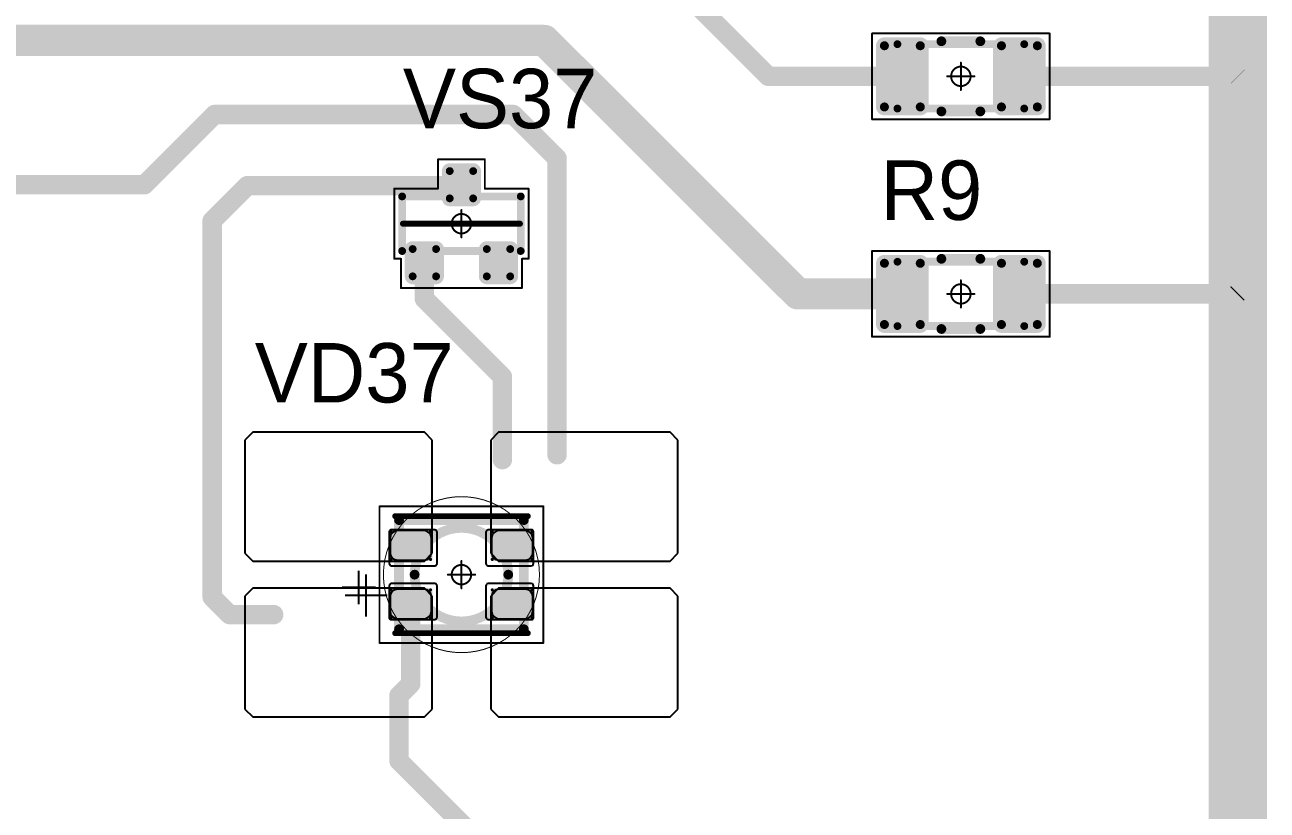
# Model space of a CAD drawing. Header units: millimetres. Extents: x 0 to 400, y 0 to 511.
# Drawn here: x 88.81 to 120.65, y 255.46 to 275.6 of the extents above; entities that cross this region are included whole.
import ezdxf

# ---------------------------------------------------------------- set-up
doc = ezdxf.new("R2010")
doc.units = ezdxf.units.MM
for name, color, linetype in [('Mechanical13', 56, 'Continuous'), ('Mechanical15', 56, 'Continuous'), ('Mechanical2', 216, 'Continuous'), ('TopLayer', 1, 'Continuous'), ('TopOverlay', 2, 'Continuous'), ('TopPaste', 8, 'Continuous'), ('TopSolder', 216, 'Continuous')]:
    doc.layers.add(name, color=color, linetype=linetype)

# ---------------------------------------------------------------- blocks, each defined once
blk = doc.blocks.new('SOT23_560')
at = {"layer": 'Mechanical13', "const_width": 0.2}
for points in [[(-0.7, 1.52), (0.7, 1.52)], [(-0.7, 1.52), (-0.7, -1.52)], [(0.7, 1.52), (0.7, -1.52)], [(-0.7, -1.52), (0.7, -1.52)]]:
    blk.add_lwpolyline(points, dxfattribs=at)
at = {"layer": 'Mechanical13', "const_width": 0.1}
for points in [[(-0.75, 1.52, 1), (-0.65, 1.52, 1)], [(-0.75, 1.52, 1), (-0.65, 1.52, 1)], [(0.65, 1.52, 1), (0.75, 1.52, 1)], [(0.65, 1.52, 1), (0.75, 1.52, 1)], [(-0.75, -1.52, 1), (-0.65, -1.52, 1)], [(-0.75, -1.52, 1), (-0.65, -1.52, 1)], [(0.65, -1.52, 1), (0.75, -1.52, 1)], [(0.65, -1.52, 1), (0.75, -1.52, 1)]]:
    blk.add_lwpolyline(points, format="xyb", close=True, dxfattribs=at)
at = {"layer": 'Mechanical15', "const_width": 0.05}
for points in [[(-0.9, 1.72), (-0.9, 1.55)], [(-0.9, 1.72), (0.9, 1.72)], [(0.9, 1.72), (0.9, 0.6)], [(-1.65, 1.55), (-1.65, -1.55)], [(-1.65, 1.55), (-0.9, 1.55)], [(0, 0.35), (0, -0.35)], [(0.9, 0.6), (1.65, 0.6)], [(1.65, 0.6), (1.65, -0.6)], [(-0.35, 0), (0.35, 0)], [(0.9, -0.6), (1.65, -0.6)], [(0.9, -0.6), (0.9, -1.72)], [(-1.65, -1.55), (-0.9, -1.55)], [(-0.9, -1.55), (-0.9, -1.72)], [(-0.9, -1.72), (0.9, -1.72)]]:
    blk.add_lwpolyline(points, dxfattribs=at)
at = {"layer": 'Mechanical15'}
for points, const_width in [([(-0.913, 1.72, 1), (-0.888, 1.72, 1)], 0.025), ([(-0.913, 1.72, 1), (-0.888, 1.72, 1)], 0.025), ([(0.888, 1.72, 1), (0.913, 1.72, 1)], 0.025), ([(0.888, 1.72, 1), (0.913, 1.72, 1)], 0.025), ([(-1.662, 1.55, 1), (-1.637, 1.55, 1)], 0.025), ([(-1.662, 1.55, 1), (-1.637, 1.55, 1)], 0.025), ([(-0.913, 1.55, 1), (-0.888, 1.55, 1)], 0.025), ([(-0.913, 1.55, 1), (-0.888, 1.55, 1)], 0.025), ([(-0.012, 0.35, 1), (0.012, 0.35, 1)], 0.025), ([(0.888, 0.6, 1), (0.913, 0.6, 1)], 0.025), ([(0.888, 0.6, 1), (0.913, 0.6, 1)], 0.025), ([(1.637, 0.6, 1), (1.662, 0.6, 1)], 0.025), ([(1.637, 0.6, 1), (1.662, 0.6, 1)], 0.025), ([(-0.362, 0, 1), (-0.337, 0, 1)], 0.025), ([(0.25, 0, 1), (-0.25, 0, 1)], 0.05), ([(-0.262, 0, 1), (-0.238, 0, 1)], 0.025), ([(0.238, 0, 1), (0.262, 0, 1)], 0.025), ([(0.337, 0, 1), (0.362, 0, 1)], 0.025), ([(-0.012, -0.35, 1), (0.012, -0.35, 1)], 0.025), ([(0.888, -0.6, 1), (0.913, -0.6, 1)], 0.025), ([(0.888, -0.6, 1), (0.913, -0.6, 1)], 0.025), ([(1.637, -0.6, 1), (1.662, -0.6, 1)], 0.025), ([(1.637, -0.6, 1), (1.662, -0.6, 1)], 0.025), ([(-1.662, -1.55, 1), (-1.637, -1.55, 1)], 0.025), ([(-1.662, -1.55, 1), (-1.637, -1.55, 1)], 0.025), ([(-0.913, -1.55, 1), (-0.888, -1.55, 1)], 0.025), ([(-0.913, -1.55, 1), (-0.888, -1.55, 1)], 0.025), ([(-0.913, -1.72, 1), (-0.888, -1.72, 1)], 0.025), ([(-0.913, -1.72, 1), (-0.888, -1.72, 1)], 0.025), ([(0.888, -1.72, 1), (0.913, -1.72, 1)], 0.025), ([(0.888, -1.72, 1), (0.913, -1.72, 1)], 0.025)]:
    blk.add_lwpolyline(points, format="xyb", close=True, dxfattribs=dict(at, const_width=const_width))
at = {"layer": 'TopLayer', "const_width": 0.1}
for points in [[(-1.4, 1.25, 1), (-1.3, 1.25, 1)], [(-0.7, 1.25, 1), (-0.6, 1.25, 1)], [(-1.4, 0.65, 1), (-1.3, 0.65, 1)], [(-0.7, 0.65, 1), (-0.6, 0.65, 1)], [(0.6, 0.3, 1), (0.7, 0.3, 1)], [(1.3, 0.3, 1), (1.4, 0.3, 1)], [(0.6, -0.3, 1), (0.7, -0.3, 1)], [(1.3, -0.3, 1), (1.4, -0.3, 1)], [(-1.4, -0.65, 1), (-1.3, -0.65, 1)], [(-0.7, -0.65, 1), (-0.6, -0.65, 1)], [(-1.4, -1.25, 1), (-1.3, -1.25, 1)], [(-0.7, -1.25, 1), (-0.6, -1.25, 1)]]:
    blk.add_lwpolyline(points, format="xyb", close=True, dxfattribs=at)
at = {"layer": 'TopLayer'}
for points in [[(-1.35, 1.35), (-1.35, 0.55), (-0.65, 1.35), (-0.65, 0.55)], [(-1.45, 1.25), (-1.45, 0.65), (-0.55, 1.25), (-0.55, 0.65)], [(0.65, 0.4), (0.65, -0.4), (1.35, 0.4), (1.35, -0.4)], [(0.55, 0.3), (0.55, -0.3), (1.45, 0.3), (1.45, -0.3)], [(-1.35, -0.55), (-1.35, -1.35), (-0.65, -0.55), (-0.65, -1.35)], [(-1.45, -0.65), (-1.45, -1.25), (-0.55, -0.65), (-0.55, -1.25)]]:
    blk.add_solid(points, dxfattribs=at)
at = {"layer": 'TopOverlay', "const_width": 0.15}
blk.add_lwpolyline([(0, 1.5), (0, -1.5)], dxfattribs=at)
at = {"layer": 'TopOverlay', "const_width": 0.075}
for points in [[(-0.038, 1.5, 1), (0.038, 1.5, 1)], [(-0.038, -1.5, 1), (0.038, -1.5, 1)]]:
    blk.add_lwpolyline(points, format="xyb", close=True, dxfattribs=at)
at = {"layer": 'TopPaste', "const_width": 0.075}
for points in [[(-1.387, 1.25, 1), (-1.313, 1.25, 1)], [(-0.687, 1.25, 1), (-0.613, 1.25, 1)], [(-1.387, 0.65, 1), (-1.313, 0.65, 1)], [(-0.687, 0.65, 1), (-0.613, 0.65, 1)], [(0.613, 0.3, 1), (0.687, 0.3, 1)], [(1.313, 0.3, 1), (1.387, 0.3, 1)], [(0.613, -0.3, 1), (0.687, -0.3, 1)], [(1.313, -0.3, 1), (1.387, -0.3, 1)], [(-1.387, -0.65, 1), (-1.313, -0.65, 1)], [(-0.687, -0.65, 1), (-0.613, -0.65, 1)], [(-1.387, -1.25, 1), (-1.313, -1.25, 1)], [(-0.687, -1.25, 1), (-0.613, -1.25, 1)]]:
    blk.add_lwpolyline(points, format="xyb", close=True, dxfattribs=at)
at = {"layer": 'TopPaste'}
for points in [[(-1.35, 1.325), (-1.35, 0.575), (-0.65, 1.325), (-0.65, 0.575)], [(-1.425, 1.25), (-1.425, 0.65), (-0.575, 1.25), (-0.575, 0.65)], [(0.65, 0.375), (0.65, -0.375), (1.35, 0.375), (1.35, -0.375)], [(0.575, 0.3), (0.575, -0.3), (1.425, 0.3), (1.425, -0.3)], [(-1.35, -0.575), (-1.35, -1.325), (-0.65, -0.575), (-0.65, -1.325)], [(-1.425, -0.65), (-1.425, -1.25), (-0.575, -0.65), (-0.575, -1.25)]]:
    blk.add_solid(points, dxfattribs=at)
at = {"layer": 'TopSolder', "const_width": 0.202}
for points in [[(-1.451, 1.25, 1), (-1.249, 1.25, 1)], [(-0.751, 1.25, 1), (-0.549, 1.25, 1)], [(-1.451, 0.65, 1), (-1.249, 0.65, 1)], [(-0.751, 0.65, 1), (-0.549, 0.65, 1)], [(0.549, 0.3, 1), (0.751, 0.3, 1)], [(1.249, 0.3, 1), (1.451, 0.3, 1)], [(0.549, -0.3, 1), (0.751, -0.3, 1)], [(1.249, -0.3, 1), (1.451, -0.3, 1)], [(-1.451, -0.65, 1), (-1.249, -0.65, 1)], [(-0.751, -0.65, 1), (-0.549, -0.65, 1)], [(-1.451, -1.25, 1), (-1.249, -1.25, 1)], [(-0.751, -1.25, 1), (-0.549, -1.25, 1)]]:
    blk.add_lwpolyline(points, format="xyb", close=True, dxfattribs=at)
at = {"layer": 'TopSolder'}
for points in [[(-1.35, 1.452), (-1.35, 0.448), (-0.65, 1.452), (-0.65, 0.448)], [(-1.552, 1.25), (-1.552, 0.65), (-0.448, 1.25), (-0.448, 0.65)], [(0.65, 0.502), (0.65, -0.502), (1.35, 0.502), (1.35, -0.502)], [(0.448, 0.3), (0.448, -0.3), (1.552, 0.3), (1.552, -0.3)], [(-1.35, -0.448), (-1.35, -1.452), (-0.65, -0.448), (-0.65, -1.452)], [(-1.552, -0.65), (-1.552, -1.25), (-0.448, -0.65), (-0.448, -1.25)]]:
    blk.add_solid(points, dxfattribs=at)
blk = doc.blocks.new('E65F_764')
at = {"layer": 'Mechanical13'}
for p, q in [((2.441, 1.071), (2.441, 0)), ((1.905, 0.536), (2.976, 0.536))]:
    blk.add_line(p, q, dxfattribs=at)
at = {"layer": 'Mechanical13', "const_width": 0.25}
for points in [[(-1.6, 1.4), (-1.6, -1.4)], [(1.6, 1.4), (-1.6, 1.4)], [(1.6, 1.4), (1.6, -1.4)], [(1.6, -1.4), (-1.6, -1.4)]]:
    blk.add_lwpolyline(points, dxfattribs=at)
at = {"layer": 'Mechanical13'}
for points, const_width in [([(-1.663, 1.4, 1), (-1.538, 1.4, 1)], 0.125), ([(-1.663, 1.4, 1), (-1.538, 1.4, 1)], 0.125), ([(1.2, 0, 1), (-1.2, 0, 1)], 0.25), ([(1.537, 1.4, 1), (1.662, 1.4, 1)], 0.125), ([(1.537, 1.4, 1), (1.662, 1.4, 1)], 0.125), ([(-1.263, 0, 1), (-1.138, 0, 1)], 0.125), ([(1.137, 0, 1), (1.262, 0, 1)], 0.125), ([(-1.663, -1.4, 1), (-1.538, -1.4, 1)], 0.125), ([(-1.663, -1.4, 1), (-1.538, -1.4, 1)], 0.125), ([(1.537, -1.4, 1), (1.662, -1.4, 1)], 0.125), ([(1.537, -1.4, 1), (1.662, -1.4, 1)], 0.125)]:
    blk.add_lwpolyline(points, format="xyb", close=True, dxfattribs=dict(at, const_width=const_width))
at = {"layer": 'Mechanical15', "const_width": 0.05}
for points in [[(2.1, 1.75), (-2.1, 1.75)], [(-2.1, 1.75), (-2.1, -1.75)], [(2.1, 1.75), (2.1, -1.75)], [(0, 0.35), (0, -0.35)], [(0, 0.35), (0, -0.35)], [(0.35, 0), (-0.35, 0)], [(0.35, 0), (-0.35, 0)], [(2.1, -1.75), (-2.1, -1.75)]]:
    blk.add_lwpolyline(points, dxfattribs=at)
at = {"layer": 'Mechanical15'}
for points, const_width in [([(-2.113, 1.75, 1), (-2.088, 1.75, 1)], 0.025), ([(-2.113, 1.75, 1), (-2.088, 1.75, 1)], 0.025), ([(2.087, 1.75, 1), (2.112, 1.75, 1)], 0.025), ([(2.087, 1.75, 1), (2.112, 1.75, 1)], 0.025), ([(-0.013, 0.35, 1), (0.012, 0.35, 1)], 0.025), ([(-0.013, 0.35, 1), (0.012, 0.35, 1)], 0.025), ([(-0.363, 0, 1), (-0.338, 0, 1)], 0.025), ([(-0.363, 0, 1), (-0.338, 0, 1)], 0.025), ([(0.25, 0, 1), (-0.25, 0, 1)], 0.05), ([(0.25, 0, 1), (-0.25, 0, 1)], 0.05), ([(-0.263, 0, 1), (-0.238, 0, 1)], 0.025), ([(-0.263, 0, 1), (-0.238, 0, 1)], 0.025), ([(0.237, 0, 1), (0.262, 0, 1)], 0.025), ([(0.237, 0, 1), (0.262, 0, 1)], 0.025), ([(0.337, 0, 1), (0.362, 0, 1)], 0.025), ([(0.337, 0, 1), (0.362, 0, 1)], 0.025), ([(-0.013, -0.35, 1), (0.012, -0.35, 1)], 0.025), ([(-0.013, -0.35, 1), (0.012, -0.35, 1)], 0.025), ([(-2.113, -1.75, 1), (-2.088, -1.75, 1)], 0.025), ([(-2.113, -1.75, 1), (-2.088, -1.75, 1)], 0.025), ([(2.087, -1.75, 1), (2.112, -1.75, 1)], 0.025), ([(2.087, -1.75, 1), (2.112, -1.75, 1)], 0.025)]:
    blk.add_lwpolyline(points, format="xyb", close=True, dxfattribs=dict(at, const_width=const_width))
at = {"layer": 'TopLayer'}
for p, q in [((-5.35, 3.65), (-5.55, 3.45)), ((-0.95, 3.65), (-5.35, 3.65)), ((-5.35, 3.65), (-5.35, 3.65)), ((-0.75, 3.45), (-0.95, 3.65)), ((0.95, 3.65), (0.75, 3.45)), ((5.35, 3.65), (0.95, 3.65)), ((0.95, 3.65), (0.95, 3.65)), ((5.55, 3.45), (5.35, 3.65)), ((-5.55, 3.45), (-5.55, 3.45)), ((-5.55, 3.45), (-5.55, 0.55)), ((-0.75, 0.55), (-0.75, 3.45)), ((0.75, 3.45), (0.75, 3.45)), ((0.75, 3.45), (0.75, 0.55)), ((5.55, 0.55), (5.55, 3.45)), ((-5.55, 0.55), (-5.35, 0.35)), ((-5.35, 0.35), (-0.95, 0.35)), ((-0.95, 0.35), (-0.75, 0.55)), ((0.75, 0.55), (0.95, 0.35)), ((0.95, 0.35), (5.35, 0.35)), ((5.35, 0.35), (5.55, 0.55)), ((-5.35, -0.35), (-5.55, -0.55)), ((-5.55, -0.55), (-5.55, -0.55)), ((-5.55, -0.55), (-5.55, -3.45)), ((-0.95, -0.35), (-5.35, -0.35)), ((-5.35, -0.35), (-5.35, -0.35)), ((-0.75, -0.55), (-0.95, -0.35)), ((-0.75, -3.45), (-0.75, -0.55)), ((0.95, -0.35), (0.75, -0.55)), ((0.75, -0.55), (0.75, -0.55)), ((0.75, -0.55), (0.75, -3.45)), ((5.35, -0.35), (0.95, -0.35)), ((0.95, -0.35), (0.95, -0.35)), ((5.55, -0.55), (5.35, -0.35)), ((5.55, -3.45), (5.55, -0.55)), ((-5.55, -3.45), (-5.35, -3.65)), ((-0.95, -3.65), (-0.75, -3.45)), ((0.75, -3.45), (0.95, -3.65)), ((5.35, -3.65), (5.55, -3.45)), ((-5.35, -3.65), (-0.95, -3.65)), ((0.95, -3.65), (5.35, -3.65))]:
    blk.add_line(p, q, dxfattribs=at)
at = {"layer": 'TopLayer', "const_width": 0.04}
for points in [[(-1.83, 1.11, 1), (-1.79, 1.11, 1)], [(-0.81, 1.11, 1), (-0.77, 1.11, 1)], [(0.77, 1.11, 1), (0.81, 1.11, 1)], [(1.79, 1.11, 1), (1.83, 1.11, 1)], [(-1.83, 0.39, 1), (-1.79, 0.39, 1)], [(-0.81, 0.39, 1), (-0.77, 0.39, 1)], [(0.77, 0.39, 1), (0.81, 0.39, 1)], [(1.79, 0.39, 1), (1.83, 0.39, 1)], [(-1.83, -0.39, 1), (-1.79, -0.39, 1)], [(-0.81, -0.39, 1), (-0.77, -0.39, 1)], [(0.77, -0.39, 1), (0.81, -0.39, 1)], [(1.79, -0.39, 1), (1.83, -0.39, 1)], [(-1.83, -1.11, 1), (-1.79, -1.11, 1)], [(-0.81, -1.11, 1), (-0.77, -1.11, 1)], [(0.77, -1.11, 1), (0.81, -1.11, 1)], [(1.79, -1.11, 1), (1.83, -1.11, 1)]]:
    blk.add_lwpolyline(points, format="xyb", close=True, dxfattribs=at)
at = {"layer": 'TopLayer'}
for points in [[(-1.85, 1.11), (-1.85, 0.39), (-0.75, 1.11), (-0.75, 0.39)], [(-1.81, 1.15), (-1.81, 0.35), (-0.79, 1.15), (-0.79, 0.35)], [(0.75, 1.11), (0.75, 0.39), (1.85, 1.11), (1.85, 0.39)], [(0.79, 1.15), (0.79, 0.35), (1.81, 1.15), (1.81, 0.35)], [(-1.85, -0.39), (-1.85, -1.11), (-0.75, -0.39), (-0.75, -1.11)], [(-1.81, -0.35), (-1.81, -1.15), (-0.79, -0.35), (-0.79, -1.15)], [(0.75, -0.39), (0.75, -1.11), (1.85, -0.39), (1.85, -1.11)], [(0.79, -0.35), (0.79, -1.15), (1.81, -0.35), (1.81, -1.15)]]:
    blk.add_solid(points, dxfattribs=at)
at = {"layer": 'TopOverlay'}
for p, q in [((2.628, 0.757), (2.628, -0.1)), ((2.2, 0.328), (3.057, 0.328))]:
    blk.add_line(p, q, dxfattribs=at)
at = {"layer": 'TopOverlay', "const_width": 0.15}
for points in [[(1.7, 1.5), (-1.7, 1.5)], [(1.7, -1.5), (-1.7, -1.5)]]:
    blk.add_lwpolyline(points, dxfattribs=at)
at = {"layer": 'TopOverlay', "const_width": 0.075}
for points in [[(-1.738, 1.5, 1), (-1.663, 1.5, 1)], [(1.662, 1.5, 1), (1.737, 1.5, 1)], [(-1.738, -1.5, 1), (-1.663, -1.5, 1)], [(1.662, -1.5, 1), (1.737, -1.5, 1)]]:
    blk.add_lwpolyline(points, format="xyb", close=True, dxfattribs=at)
at = {"layer": 'TopPaste'}
for p, q in [((-1.814, 1.011), (-1.829, 0.938)), ((-1.773, 1.073), (-1.814, 1.011)), ((-1.711, 1.114), (-1.773, 1.073)), ((-1.638, 1.129), (-1.711, 1.114)), ((-0.963, 1.129), (-1.638, 1.129)), ((-0.889, 1.114), (-0.963, 1.129)), ((-0.827, 1.073), (-0.889, 1.114)), ((-0.786, 1.011), (-0.827, 1.073)), ((-0.771, 0.938), (-0.786, 1.011)), ((0.786, 1.011), (0.771, 0.938)), ((0.827, 1.073), (0.786, 1.011)), ((0.889, 1.114), (0.827, 1.073)), ((0.962, 1.129), (0.889, 1.114)), ((1.637, 1.129), (0.962, 1.129)), ((1.711, 1.114), (1.637, 1.129)), ((1.773, 1.073), (1.711, 1.114)), ((1.814, 1.011), (1.773, 1.073)), ((1.829, 0.938), (1.814, 1.011)), ((-1.829, 0.938), (-1.829, 0.563)), ((-0.771, 0.563), (-0.771, 0.938)), ((0.771, 0.938), (0.771, 0.563)), ((1.829, 0.563), (1.829, 0.938)), ((-1.829, 0.563), (-1.814, 0.489)), ((-1.814, 0.489), (-1.773, 0.427)), ((-1.773, 0.427), (-1.711, 0.386)), ((-1.711, 0.386), (-1.638, 0.371)), ((-1.638, 0.371), (-0.963, 0.371)), ((-0.963, 0.371), (-0.889, 0.386)), ((-0.889, 0.386), (-0.827, 0.427)), ((-0.827, 0.427), (-0.786, 0.489)), ((-0.786, 0.489), (-0.771, 0.563)), ((0.771, 0.563), (0.786, 0.489)), ((0.786, 0.489), (0.827, 0.427)), ((0.827, 0.427), (0.889, 0.386)), ((0.889, 0.386), (0.962, 0.371)), ((0.962, 0.371), (1.637, 0.371)), ((1.637, 0.371), (1.711, 0.386)), ((1.711, 0.386), (1.773, 0.427)), ((1.773, 0.427), (1.814, 0.489)), ((1.814, 0.489), (1.829, 0.563)), ((-1.814, -0.489), (-1.829, -0.563)), ((-1.829, -0.563), (-1.829, -0.938)), ((-1.773, -0.427), (-1.814, -0.489)), ((-1.711, -0.386), (-1.773, -0.427)), ((-1.638, -0.371), (-1.711, -0.386)), ((-0.963, -0.371), (-1.638, -0.371)), ((-0.889, -0.386), (-0.963, -0.371)), ((-0.827, -0.427), (-0.889, -0.386)), ((-0.786, -0.489), (-0.827, -0.427)), ((-0.771, -0.563), (-0.786, -0.489)), ((-0.771, -0.938), (-0.771, -0.563)), ((0.786, -0.489), (0.771, -0.563)), ((0.771, -0.563), (0.771, -0.938)), ((0.827, -0.427), (0.786, -0.489)), ((0.889, -0.386), (0.827, -0.427)), ((0.962, -0.371), (0.889, -0.386)), ((1.637, -0.371), (0.962, -0.371)), ((1.711, -0.386), (1.637, -0.371)), ((1.773, -0.427), (1.711, -0.386)), ((1.814, -0.489), (1.773, -0.427)), ((1.829, -0.563), (1.814, -0.489)), ((1.829, -0.938), (1.829, -0.563)), ((-1.829, -0.938), (-1.814, -1.011)), ((-0.786, -1.011), (-0.771, -0.938)), ((0.771, -0.938), (0.786, -1.011)), ((1.814, -1.011), (1.829, -0.938)), ((-1.814, -1.011), (-1.773, -1.073)), ((-1.773, -1.073), (-1.711, -1.114)), ((-1.711, -1.114), (-1.638, -1.129)), ((-1.638, -1.129), (-0.963, -1.129)), ((-0.963, -1.129), (-0.889, -1.114)), ((-0.889, -1.114), (-0.827, -1.073)), ((-0.827, -1.073), (-0.786, -1.011)), ((0.786, -1.011), (0.827, -1.073)), ((0.827, -1.073), (0.889, -1.114)), ((0.889, -1.114), (0.962, -1.129)), ((0.962, -1.129), (1.637, -1.129)), ((1.637, -1.129), (1.711, -1.114)), ((1.711, -1.114), (1.773, -1.073)), ((1.773, -1.073), (1.814, -1.011))]:
    blk.add_line(p, q, dxfattribs=at)
at = {"layer": 'TopSolder'}
for p, q in [((-1.842, 1.129), (-1.85, 1.111)), ((-1.85, 1.111), (-1.85, 1.101)), ((-1.85, 1.101), (-1.85, 1.101)), ((-1.85, 1.101), (-1.85, 0.301)), ((-1.828, 1.143), (-1.842, 1.129)), ((-1.81, 1.151), (-1.828, 1.143)), ((-1.8, 1.151), (-1.81, 1.151)), ((-0.7, 1.151), (-1.8, 1.151)), ((-0.685, 1.151), (-0.7, 1.151)), ((-0.7, 1.151), (-0.7, 1.151)), ((-0.658, 1.139), (-0.685, 1.151)), ((-0.636, 1.118), (-0.658, 1.139)), ((-0.625, 1.09), (-0.636, 1.118)), ((-0.625, 1.076), (-0.625, 1.09)), ((-0.625, 0.301), (-0.625, 1.076)), ((0.636, 1.118), (0.625, 1.09)), ((0.625, 1.09), (0.625, 1.076)), ((0.625, 1.076), (0.625, 1.076)), ((0.625, 1.076), (0.625, 0.301)), ((0.657, 1.139), (0.636, 1.118)), ((0.685, 1.151), (0.657, 1.139)), ((0.7, 1.151), (0.685, 1.151)), ((1.8, 1.151), (0.7, 1.151)), ((1.81, 1.151), (1.8, 1.151)), ((1.8, 1.151), (1.8, 1.151)), ((1.828, 1.143), (1.81, 1.151)), ((1.842, 1.129), (1.828, 1.143)), ((1.85, 1.111), (1.842, 1.129)), ((1.85, 1.101), (1.85, 1.111)), ((1.85, 0.301), (1.85, 1.101)), ((-1.85, 0.301), (-1.85, 0.286)), ((-1.85, 0.286), (-1.839, 0.258)), ((-1.839, 0.258), (-1.818, 0.237)), ((-1.818, 0.237), (-1.79, 0.226)), ((-1.79, 0.226), (-1.775, 0.226)), ((-1.775, 0.226), (-1.775, 0.226)), ((-1.775, 0.226), (-0.7, 0.226)), ((-0.7, 0.226), (-0.685, 0.226)), ((-0.685, 0.226), (-0.658, 0.237)), ((-0.658, 0.237), (-0.636, 0.258)), ((-0.636, 0.258), (-0.625, 0.286)), ((-0.625, 0.286), (-0.625, 0.301)), ((-0.625, 0.301), (-0.625, 0.301)), ((0.625, 0.301), (0.625, 0.286)), ((0.625, 0.286), (0.636, 0.258)), ((0.636, 0.258), (0.657, 0.237)), ((0.657, 0.237), (0.685, 0.226)), ((0.685, 0.226), (0.7, 0.226)), ((0.7, 0.226), (0.7, 0.226)), ((0.7, 0.226), (1.775, 0.226)), ((1.775, 0.226), (1.79, 0.226)), ((1.79, 0.226), (1.817, 0.237)), ((1.817, 0.237), (1.839, 0.258)), ((1.839, 0.258), (1.85, 0.286)), ((1.85, 0.286), (1.85, 0.301)), ((1.85, 0.301), (1.85, 0.301)), ((-1.839, -0.257), (-1.85, -0.285)), ((-1.85, -0.285), (-1.85, -0.299)), ((-1.85, -0.299), (-1.85, -0.299)), ((-1.85, -0.299), (-1.85, -1.099)), ((-1.818, -0.236), (-1.839, -0.257)), ((-1.79, -0.224), (-1.818, -0.236)), ((-1.775, -0.224), (-1.79, -0.224)), ((-0.7, -0.224), (-1.775, -0.224)), ((-0.685, -0.224), (-0.7, -0.224)), ((-0.7, -0.224), (-0.7, -0.224)), ((-0.658, -0.236), (-0.685, -0.224)), ((-0.636, -0.257), (-0.658, -0.236)), ((-0.625, -0.285), (-0.636, -0.257)), ((-0.625, -0.299), (-0.625, -0.285)), ((-0.625, -1.074), (-0.625, -0.299)), ((0.636, -0.257), (0.625, -0.285)), ((0.625, -0.285), (0.625, -0.299)), ((0.625, -0.299), (0.625, -0.299)), ((0.625, -0.299), (0.625, -1.074)), ((0.657, -0.236), (0.636, -0.257)), ((0.685, -0.224), (0.657, -0.236)), ((0.7, -0.224), (0.685, -0.224)), ((1.775, -0.224), (0.7, -0.224)), ((1.79, -0.224), (1.775, -0.224)), ((1.775, -0.224), (1.775, -0.224)), ((1.817, -0.236), (1.79, -0.224)), ((1.839, -0.257), (1.817, -0.236)), ((1.85, -0.285), (1.839, -0.257)), ((1.85, -0.299), (1.85, -0.285)), ((1.85, -1.099), (1.85, -0.299)), ((-1.85, -1.099), (-1.85, -1.109)), ((-1.85, -1.109), (-1.842, -1.128)), ((-1.842, -1.128), (-1.828, -1.142)), ((-1.828, -1.142), (-1.81, -1.149)), ((-1.81, -1.149), (-1.8, -1.149)), ((-1.8, -1.149), (-0.7, -1.149)), ((-1.8, -1.149), (-1.8, -1.149)), ((-0.7, -1.149), (-0.685, -1.149)), ((-0.685, -1.149), (-0.658, -1.138)), ((-0.658, -1.138), (-0.636, -1.117)), ((-0.636, -1.117), (-0.625, -1.089)), ((-0.625, -1.089), (-0.625, -1.074)), ((-0.625, -1.074), (-0.625, -1.074)), ((0.625, -1.074), (0.625, -1.089)), ((0.625, -1.089), (0.636, -1.117)), ((0.636, -1.117), (0.657, -1.138)), ((0.657, -1.138), (0.685, -1.149)), ((0.685, -1.149), (0.7, -1.149)), ((0.7, -1.149), (1.8, -1.149)), ((0.7, -1.149), (0.7, -1.149)), ((1.8, -1.149), (1.81, -1.149)), ((1.81, -1.149), (1.828, -1.142)), ((1.828, -1.142), (1.842, -1.128)), ((1.842, -1.128), (1.85, -1.109)), ((1.85, -1.109), (1.85, -1.099)), ((1.85, -1.099), (1.85, -1.099))]:
    blk.add_line(p, q, dxfattribs=at)
blk = doc.blocks.new('RC1206S_836')
at = {"layer": 'Mechanical13', "const_width": 0.2}
for points in [[(-1.625, -0.825), (-1.625, 0.825)], [(-1.625, 0.825), (1.625, 0.825)], [(1.625, -0.825), (1.625, 0.825)], [(-1.625, -0.825), (1.625, -0.825)]]:
    blk.add_lwpolyline(points, dxfattribs=at)
at = {"layer": 'Mechanical13', "const_width": 0.1}
for points in [[(-1.675, 0.825, 1), (-1.575, 0.825, 1)], [(-1.675, 0.825, 1), (-1.575, 0.825, 1)], [(1.575, 0.825, 1), (1.675, 0.825, 1)], [(1.575, 0.825, 1), (1.675, 0.825, 1)], [(-1.675, -0.825, 1), (-1.575, -0.825, 1)], [(-1.675, -0.825, 1), (-1.575, -0.825, 1)], [(1.575, -0.825, 1), (1.675, -0.825, 1)], [(1.575, -0.825, 1), (1.675, -0.825, 1)]]:
    blk.add_lwpolyline(points, format="xyb", close=True, dxfattribs=at)
at = {"layer": 'Mechanical15', "const_width": 0.05}
for points in [[(-2.275, -1.1), (-2.275, 1.1)], [(-2.275, 1.1), (2.275, 1.1)], [(2.275, -1.1), (2.275, 1.1)], [(0, -0.35), (0, 0.35)], [(-0.35, 0), (0.35, 0)], [(-2.275, -1.1), (2.275, -1.1)]]:
    blk.add_lwpolyline(points, dxfattribs=at)
at = {"layer": 'Mechanical15'}
for points, const_width in [([(-2.287, 1.1, 1), (-2.262, 1.1, 1)], 0.025), ([(-2.287, 1.1, 1), (-2.262, 1.1, 1)], 0.025), ([(2.262, 1.1, 1), (2.287, 1.1, 1)], 0.025), ([(2.262, 1.1, 1), (2.287, 1.1, 1)], 0.025), ([(-0.012, 0.35, 1), (0.012, 0.35, 1)], 0.025), ([(-0.362, 0, 1), (-0.337, 0, 1)], 0.025), ([(0.25, 0, 1), (-0.25, 0, 1)], 0.05), ([(-0.262, 0, 1), (-0.238, 0, 1)], 0.025), ([(0.238, 0, 1), (0.262, 0, 1)], 0.025), ([(0.337, 0, 1), (0.362, 0, 1)], 0.025), ([(-0.012, -0.35, 1), (0.012, -0.35, 1)], 0.025), ([(-2.287, -1.1, 1), (-2.262, -1.1, 1)], 0.025), ([(-2.287, -1.1, 1), (-2.262, -1.1, 1)], 0.025), ([(2.262, -1.1, 1), (2.287, -1.1, 1)], 0.025), ([(2.262, -1.1, 1), (2.287, -1.1, 1)], 0.025)]:
    blk.add_lwpolyline(points, format="xyb", close=True, dxfattribs=dict(at, const_width=const_width))
at = {"layer": 'TopLayer', "const_width": 0.115}
for points in [[(-2.017, 0.785, 1), (-1.902, 0.785, 1)], [(-1.098, 0.785, 1), (-0.982, 0.785, 1)], [(0.982, 0.785, 1), (1.098, 0.785, 1)], [(1.902, 0.785, 1), (2.017, 0.785, 1)], [(-2.017, -0.785, 1), (-1.902, -0.785, 1)], [(-1.098, -0.785, 1), (-0.982, -0.785, 1)], [(0.982, -0.785, 1), (1.098, -0.785, 1)], [(1.902, -0.785, 1), (2.017, -0.785, 1)]]:
    blk.add_lwpolyline(points, format="xyb", close=True, dxfattribs=at)
at = {"layer": 'TopLayer'}
for points in [[(-2.075, -0.785), (-0.925, -0.785), (-2.075, 0.785), (-0.925, 0.785)], [(-1.96, -0.9), (-1.04, -0.9), (-1.96, 0.9), (-1.04, 0.9)], [(0.925, -0.785), (2.075, -0.785), (0.925, 0.785), (2.075, 0.785)], [(1.04, -0.9), (1.96, -0.9), (1.04, 0.9), (1.96, 0.9)]]:
    blk.add_solid(points, dxfattribs=at)
at = {"layer": 'TopOverlay', "const_width": 0.25}
for points in [[(-0.5, 0.9), (0.5, 0.9)], [(-0.5, -0.9), (0.5, -0.9)]]:
    blk.add_lwpolyline(points, dxfattribs=at)
at = {"layer": 'TopOverlay', "const_width": 0.125}
for points in [[(-0.562, 0.9, 1), (-0.437, 0.9, 1)], [(0.437, 0.9, 1), (0.562, 0.9, 1)], [(-0.562, -0.9, 1), (-0.437, -0.9, 1)], [(0.437, -0.9, 1), (0.562, -0.9, 1)]]:
    blk.add_lwpolyline(points, format="xyb", close=True, dxfattribs=at)
at = {"layer": 'TopPaste', "const_width": 0.09}
for points in [[(-2.005, 0.785, 1), (-1.915, 0.785, 1)], [(-1.085, 0.785, 1), (-0.995, 0.785, 1)], [(0.995, 0.785, 1), (1.085, 0.785, 1)], [(1.915, 0.785, 1), (2.005, 0.785, 1)], [(-2.005, -0.785, 1), (-1.915, -0.785, 1)], [(-1.085, -0.785, 1), (-0.995, -0.785, 1)], [(0.995, -0.785, 1), (1.085, -0.785, 1)], [(1.915, -0.785, 1), (2.005, -0.785, 1)]]:
    blk.add_lwpolyline(points, format="xyb", close=True, dxfattribs=at)
at = {"layer": 'TopPaste'}
for points in [[(-2.05, -0.785), (-0.95, -0.785), (-2.05, 0.785), (-0.95, 0.785)], [(-1.96, -0.875), (-1.04, -0.875), (-1.96, 0.875), (-1.04, 0.875)], [(0.95, -0.785), (2.05, -0.785), (0.95, 0.785), (2.05, 0.785)], [(1.04, -0.875), (1.96, -0.875), (1.04, 0.875), (1.96, 0.875)]]:
    blk.add_solid(points, dxfattribs=at)
at = {"layer": 'TopSolder', "const_width": 0.215}
for points in [[(-2.067, 0.785, 1), (-1.852, 0.785, 1)], [(-1.148, 0.785, 1), (-0.933, 0.785, 1)], [(0.933, 0.785, 1), (1.148, 0.785, 1)], [(1.852, 0.785, 1), (2.067, 0.785, 1)], [(-2.067, -0.785, 1), (-1.852, -0.785, 1)], [(-1.148, -0.785, 1), (-0.933, -0.785, 1)], [(0.933, -0.785, 1), (1.148, -0.785, 1)], [(1.852, -0.785, 1), (2.067, -0.785, 1)]]:
    blk.add_lwpolyline(points, format="xyb", close=True, dxfattribs=at)
at = {"layer": 'TopSolder'}
for points in [[(-1.96, -1), (-1.04, -1), (-1.96, 1), (-1.04, 1)], [(1.04, -1), (1.96, -1), (1.04, 1), (1.96, 1)], [(-2.175, -0.785), (-0.825, -0.785), (-2.175, 0.785), (-0.825, 0.785)], [(0.825, -0.785), (2.175, -0.785), (0.825, 0.785), (2.175, 0.785)]]:
    blk.add_solid(points, dxfattribs=at)
blk = doc.blocks.new('RC1206S_837')
at = {"layer": 'Mechanical13', "const_width": 0.2}
for points in [[(-1.625, -0.825), (-1.625, 0.825)], [(-1.625, 0.825), (1.625, 0.825)], [(1.625, -0.825), (1.625, 0.825)], [(-1.625, -0.825), (1.625, -0.825)]]:
    blk.add_lwpolyline(points, dxfattribs=at)
at = {"layer": 'Mechanical13', "const_width": 0.1}
for points in [[(-1.675, 0.825, 1), (-1.575, 0.825, 1)], [(-1.675, 0.825, 1), (-1.575, 0.825, 1)], [(1.575, 0.825, 1), (1.675, 0.825, 1)], [(1.575, 0.825, 1), (1.675, 0.825, 1)], [(-1.675, -0.825, 1), (-1.575, -0.825, 1)], [(-1.675, -0.825, 1), (-1.575, -0.825, 1)], [(1.575, -0.825, 1), (1.675, -0.825, 1)], [(1.575, -0.825, 1), (1.675, -0.825, 1)]]:
    blk.add_lwpolyline(points, format="xyb", close=True, dxfattribs=at)
at = {"layer": 'Mechanical15', "const_width": 0.05}
for points in [[(-2.275, -1.1), (-2.275, 1.1)], [(-2.275, 1.1), (2.275, 1.1)], [(2.275, -1.1), (2.275, 1.1)], [(0, -0.35), (0, 0.35)], [(-0.35, 0), (0.35, 0)], [(-2.275, -1.1), (2.275, -1.1)]]:
    blk.add_lwpolyline(points, dxfattribs=at)
at = {"layer": 'Mechanical15'}
for points, const_width in [([(-2.287, 1.1, 1), (-2.262, 1.1, 1)], 0.025), ([(-2.287, 1.1, 1), (-2.262, 1.1, 1)], 0.025), ([(2.262, 1.1, 1), (2.287, 1.1, 1)], 0.025), ([(2.262, 1.1, 1), (2.287, 1.1, 1)], 0.025), ([(-0.012, 0.35, 1), (0.012, 0.35, 1)], 0.025), ([(-0.362, 0, 1), (-0.337, 0, 1)], 0.025), ([(0.25, 0, 1), (-0.25, 0, 1)], 0.05), ([(-0.262, 0, 1), (-0.238, 0, 1)], 0.025), ([(0.238, 0, 1), (0.262, 0, 1)], 0.025), ([(0.337, 0, 1), (0.362, 0, 1)], 0.025), ([(-0.012, -0.35, 1), (0.012, -0.35, 1)], 0.025), ([(-2.287, -1.1, 1), (-2.262, -1.1, 1)], 0.025), ([(-2.287, -1.1, 1), (-2.262, -1.1, 1)], 0.025), ([(2.262, -1.1, 1), (2.287, -1.1, 1)], 0.025), ([(2.262, -1.1, 1), (2.287, -1.1, 1)], 0.025)]:
    blk.add_lwpolyline(points, format="xyb", close=True, dxfattribs=dict(at, const_width=const_width))
at = {"layer": 'TopLayer', "const_width": 0.115}
for points in [[(-2.017, 0.785, 1), (-1.902, 0.785, 1)], [(-1.098, 0.785, 1), (-0.982, 0.785, 1)], [(0.982, 0.785, 1), (1.098, 0.785, 1)], [(1.902, 0.785, 1), (2.017, 0.785, 1)], [(-2.017, -0.785, 1), (-1.902, -0.785, 1)], [(-1.098, -0.785, 1), (-0.982, -0.785, 1)], [(0.982, -0.785, 1), (1.098, -0.785, 1)], [(1.902, -0.785, 1), (2.017, -0.785, 1)]]:
    blk.add_lwpolyline(points, format="xyb", close=True, dxfattribs=at)
at = {"layer": 'TopLayer'}
for points in [[(-2.075, -0.785), (-0.925, -0.785), (-2.075, 0.785), (-0.925, 0.785)], [(-1.96, -0.9), (-1.04, -0.9), (-1.96, 0.9), (-1.04, 0.9)], [(0.925, -0.785), (2.075, -0.785), (0.925, 0.785), (2.075, 0.785)], [(1.04, -0.9), (1.96, -0.9), (1.04, 0.9), (1.96, 0.9)]]:
    blk.add_solid(points, dxfattribs=at)
at = {"layer": 'TopOverlay', "const_width": 0.25}
for points in [[(-0.5, 0.9), (0.5, 0.9)], [(-0.5, -0.9), (0.5, -0.9)]]:
    blk.add_lwpolyline(points, dxfattribs=at)
at = {"layer": 'TopOverlay', "const_width": 0.125}
for points in [[(-0.562, 0.9, 1), (-0.437, 0.9, 1)], [(0.437, 0.9, 1), (0.562, 0.9, 1)], [(-0.562, -0.9, 1), (-0.437, -0.9, 1)], [(0.437, -0.9, 1), (0.562, -0.9, 1)]]:
    blk.add_lwpolyline(points, format="xyb", close=True, dxfattribs=at)
at = {"layer": 'TopPaste', "const_width": 0.09}
for points in [[(-2.005, 0.785, 1), (-1.915, 0.785, 1)], [(-1.085, 0.785, 1), (-0.995, 0.785, 1)], [(0.995, 0.785, 1), (1.085, 0.785, 1)], [(1.915, 0.785, 1), (2.005, 0.785, 1)], [(-2.005, -0.785, 1), (-1.915, -0.785, 1)], [(-1.085, -0.785, 1), (-0.995, -0.785, 1)], [(0.995, -0.785, 1), (1.085, -0.785, 1)], [(1.915, -0.785, 1), (2.005, -0.785, 1)]]:
    blk.add_lwpolyline(points, format="xyb", close=True, dxfattribs=at)
at = {"layer": 'TopPaste'}
for points in [[(-2.05, -0.785), (-0.95, -0.785), (-2.05, 0.785), (-0.95, 0.785)], [(-1.96, -0.875), (-1.04, -0.875), (-1.96, 0.875), (-1.04, 0.875)], [(0.95, -0.785), (2.05, -0.785), (0.95, 0.785), (2.05, 0.785)], [(1.04, -0.875), (1.96, -0.875), (1.04, 0.875), (1.96, 0.875)]]:
    blk.add_solid(points, dxfattribs=at)
at = {"layer": 'TopSolder', "const_width": 0.215}
for points in [[(-2.067, 0.785, 1), (-1.852, 0.785, 1)], [(-1.148, 0.785, 1), (-0.933, 0.785, 1)], [(0.933, 0.785, 1), (1.148, 0.785, 1)], [(1.852, 0.785, 1), (2.067, 0.785, 1)], [(-2.067, -0.785, 1), (-1.852, -0.785, 1)], [(-1.148, -0.785, 1), (-0.933, -0.785, 1)], [(0.933, -0.785, 1), (1.148, -0.785, 1)], [(1.852, -0.785, 1), (2.067, -0.785, 1)]]:
    blk.add_lwpolyline(points, format="xyb", close=True, dxfattribs=at)
at = {"layer": 'TopSolder'}
for points in [[(-1.96, -1), (-1.04, -1), (-1.96, 1), (-1.04, 1)], [(1.04, -1), (1.96, -1), (1.04, 1), (1.96, 1)], [(-2.175, -0.785), (-0.825, -0.785), (-2.175, 0.785), (-0.825, 0.785)], [(0.825, -0.785), (2.175, -0.785), (0.825, 0.785), (2.175, 0.785)]]:
    blk.add_solid(points, dxfattribs=at)

msp = doc.modelspace()

# ---------------------------------------------------------------- linework, layer by layer
at = {"layer": 'Mechanical2'}
for points, const_width in [([(102, 261.5, 1), (98, 261.5, 1)], 0.0254), ([(100, 263.5, 1), (100, 263.5, 1)], 0.0005), ([(97.994, 261.5, 1), (98.006, 261.5, 1)], 0.0127), ([(98, 261.5, 1), (98, 261.5, 1)], 0.0005), ([(101.994, 261.5, 1), (102.006, 261.5, 1)], 0.0127), ([(102, 261.5, 1), (102, 261.5, 1)], 0.0005), ([(100, 259.5, 1), (100, 259.5, 1)], 0.0005)]:
    msp.add_lwpolyline(points, format="xyb", close=True, dxfattribs=dict(at, const_width=const_width))
at = {"layer": 'Mechanical2', "const_width": 0.001}
for points in [[(100, 259.5), (100, 263.5)], [(98, 261.5), (102, 261.5)]]:
    msp.add_lwpolyline(points, dxfattribs=at)
at = {"layer": 'TopLayer'}
for points, const_width in [([(119.9, 274.275), (119.9, 282.925)], 1.5), ([(105.546, 276.6), (107.867, 274.279)], 0.5), ([(75.85, 275.2), (102.125, 275.2)], 0.8), ([(102.125, 275.2), (105.325, 272)], 0.8), ([(119.9, 268.725), (119.9, 274.275)], 1.5), ([(107.867, 274.279), (111.3, 274.279)], 0.5), ([(114.3, 274.279), (119.896, 274.279)], 0.5), ([(119.896, 274.279), (119.9, 274.275)], 0.5), ([(91.875, 271.5), (93.675, 273.3)], 0.5), ([(93.675, 273.3), (101.325, 273.3)], 0.5), ([(101.325, 273.3), (102.45, 272.175)], 0.5), ([(102.45, 264.575), (102.45, 272.175)], 0.5), ([(105.325, 272), (108.625, 268.7)], 0.8), ([(105.325, 272), (105.325, 272)], 0.8), ([(80, 271.5), (91.875, 271.5)], 0.5), ([(93.612, 270.575), (94.512, 271.475)], 0.5), ([(94.512, 271.475), (99.912, 271.475)], 0.5), ([(93.612, 260.925), (93.612, 270.575)], 0.5), ([(99.05, 268.575), (99.05, 269.5)], 0.5), ([(119.9, 148.75), (119.9, 268.725)], 1.5), ([(108.625, 268.7), (111.3, 268.7)], 0.8), ([(99.05, 268.575), (101.05, 266.575)], 0.5), ([(114.3, 268.7), (119.875, 268.7)], 0.5), ([(119.875, 268.7), (119.9, 268.725)], 0.5), ([(101.05, 264.45), (101.05, 266.575)], 0.5), ([(93.612, 260.925), (94.062, 260.475)], 0.5), ([(98.7, 258.7), (98.7, 260.75)], 0.5), ([(94.062, 260.475), (95.187, 260.475)], 0.5), ([(98.4, 258.4), (98.7, 258.7)], 0.5), ([(98.4, 256.725), (98.4, 258.4)], 0.5), ([(98.4, 256.725), (102.575, 252.55)], 0.5)]:
    msp.add_lwpolyline(points, dxfattribs=dict(at, const_width=const_width))
for points, const_width in [([(101.925, 275.2, 1), (102.325, 275.2, 1)], 0.4), ([(101.925, 275.2, 1), (102.325, 275.2, 1)], 0.4), ([(119.525, 274.275, 1), (120.275, 274.275, 1)], 0.75), ([(119.525, 274.275, 1), (120.275, 274.275, 1)], 0.75), ([(107.742, 274.279, 1), (107.992, 274.279, 1)], 0.25), ([(107.742, 274.279, 1), (107.992, 274.279, 1)], 0.25), ([(111.175, 274.279, 1), (111.425, 274.279, 1)], 0.25), ([(114.175, 274.279, 1), (114.425, 274.279, 1)], 0.25), ([(119.771, 274.279, 1), (120.021, 274.279, 1)], 0.25), ([(119.771, 274.279, 1), (120.021, 274.279, 1)], 0.25), ([(119.775, 274.275, 1), (120.025, 274.275, 1)], 0.25), ([(93.55, 273.3, 1), (93.8, 273.3, 1)], 0.25), ([(93.55, 273.3, 1), (93.8, 273.3, 1)], 0.25), ([(101.2, 273.3, 1), (101.45, 273.3, 1)], 0.25), ([(101.2, 273.3, 1), (101.45, 273.3, 1)], 0.25), ([(102.325, 272.175, 1), (102.575, 272.175, 1)], 0.25), ([(102.325, 272.175, 1), (102.575, 272.175, 1)], 0.25), ([(105.125, 272, 1), (105.525, 272, 1)], 0.4), ([(105.125, 272, 1), (105.525, 272, 1)], 0.4), ([(105.125, 272, 1), (105.525, 272, 1)], 0.4), ([(105.125, 272, 1), (105.525, 272, 1)], 0.4), ([(91.75, 271.5, 1), (92, 271.5, 1)], 0.25), ([(91.75, 271.5, 1), (92, 271.5, 1)], 0.25), ([(94.387, 271.475, 1), (94.637, 271.475, 1)], 0.25), ([(94.387, 271.475, 1), (94.637, 271.475, 1)], 0.25), ([(99.787, 271.475, 1), (100.037, 271.475, 1)], 0.25), ([(93.487, 270.575, 1), (93.737, 270.575, 1)], 0.25), ([(93.487, 270.575, 1), (93.737, 270.575, 1)], 0.25), ([(98.925, 269.5, 1), (99.175, 269.5, 1)], 0.25), ([(119.525, 268.725, 1), (120.275, 268.725, 1)], 0.75), ([(119.525, 268.725, 1), (120.275, 268.725, 1)], 0.75), ([(108.425, 268.7, 1), (108.825, 268.7, 1)], 0.4), ([(108.425, 268.7, 1), (108.825, 268.7, 1)], 0.4), ([(111.1, 268.7, 1), (111.5, 268.7, 1)], 0.4), ([(98.925, 268.575, 1), (99.175, 268.575, 1)], 0.25), ([(98.925, 268.575, 1), (99.175, 268.575, 1)], 0.25), ([(114.175, 268.7, 1), (114.425, 268.7, 1)], 0.25), ([(119.75, 268.7, 1), (120, 268.7, 1)], 0.25), ([(119.75, 268.7, 1), (120, 268.7, 1)], 0.25), ([(119.775, 268.725, 1), (120.025, 268.725, 1)], 0.25), ([(100.925, 266.575, 1), (101.175, 266.575, 1)], 0.25), ([(100.925, 266.575, 1), (101.175, 266.575, 1)], 0.25), ([(100.925, 264.45, 1), (101.175, 264.45, 1)], 0.25), ([(102.325, 264.575, 1), (102.575, 264.575, 1)], 0.25), ([(93.487, 260.925, 1), (93.737, 260.925, 1)], 0.25), ([(93.487, 260.925, 1), (93.737, 260.925, 1)], 0.25), ([(98.575, 260.75, 1), (98.825, 260.75, 1)], 0.25), ([(93.937, 260.475, 1), (94.187, 260.475, 1)], 0.25), ([(93.937, 260.475, 1), (94.187, 260.475, 1)], 0.25), ([(95.062, 260.475, 1), (95.312, 260.475, 1)], 0.25), ([(98.575, 258.7, 1), (98.825, 258.7, 1)], 0.25), ([(98.575, 258.7, 1), (98.825, 258.7, 1)], 0.25), ([(98.275, 258.4, 1), (98.525, 258.4, 1)], 0.25), ([(98.275, 258.4, 1), (98.525, 258.4, 1)], 0.25), ([(98.275, 256.725, 1), (98.525, 256.725, 1)], 0.25), ([(98.275, 256.725, 1), (98.525, 256.725, 1)], 0.25)]:
    msp.add_lwpolyline(points, format="xyb", close=True, dxfattribs=dict(at, const_width=const_width))

# ---------------------------------------------------------------- block references
for name, p in [('RC1206S_836', (112.8, 274.279)), ('RC1206S_837', (112.8, 268.7))]:
    msp.add_blockref(name, p)
for name, p, rotation in [('SOT23_560', (100, 270.5), 90), ('E65F_764', (100, 261.5), 180)]:
    msp.add_blockref(name, p, dxfattribs=dict(rotation=rotation))

# ---------------------------------------------------------------- texts
at = {"layer": 'TopOverlay'}
for s, p in [('VS37', (98.501, 272.948)), ('R9', (110.744, 270.598)), ('VD37', (94.704, 265.915))]:
    msp.add_text(s, height=1.524, dxfattribs=at).set_placement(p)

doc.saveas('drawing.dxf')
